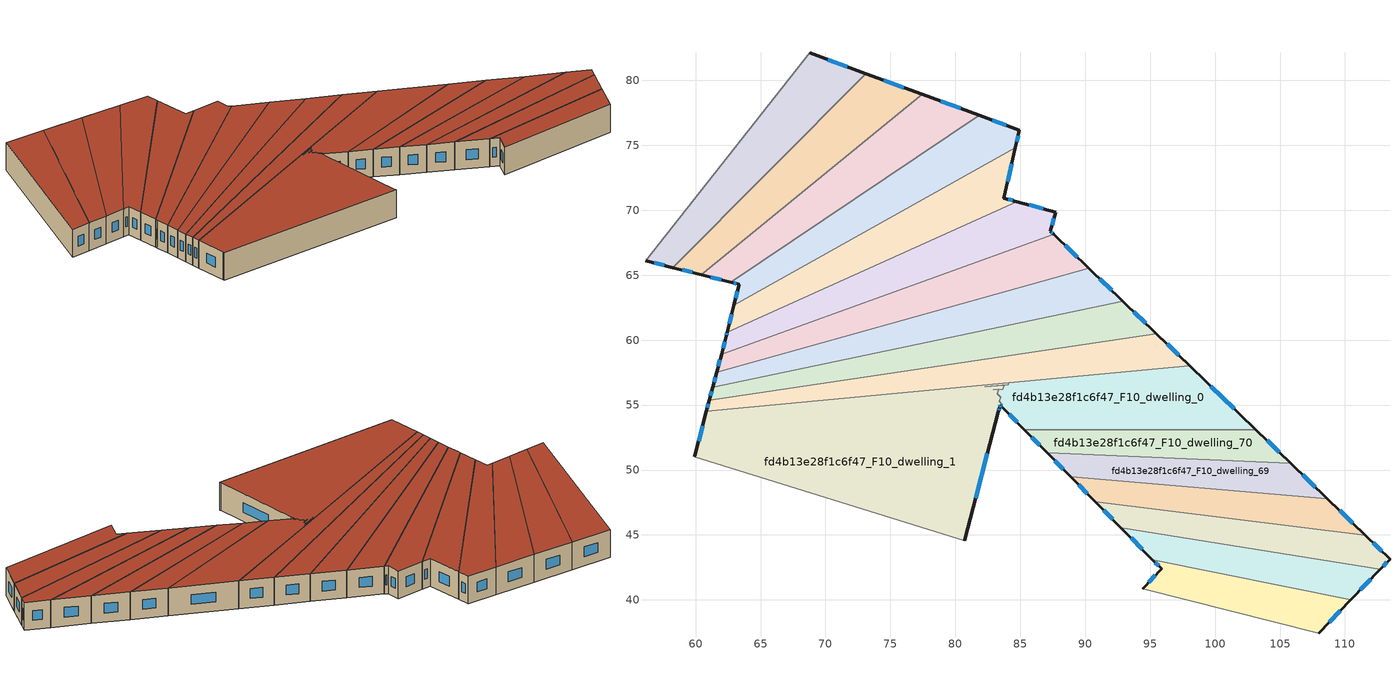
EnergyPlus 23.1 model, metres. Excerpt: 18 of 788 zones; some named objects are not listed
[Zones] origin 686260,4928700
fd4b13e28f1c6f47_F10_dwelling_0
 floor to fd4b13e28f1c6f47_F9_dwelling_0 (EU_floor_Construction): 103.13,53.12 85.31,53.12 83.61,54.84 83.58,54.88 83.63,55.04 83.39,55.28 83.48,55.61 83.24,55.86 83.34,56.21 82.94,56.17 83.67,56.24 83.76,56.54 82.27,56.41 84.08,56.58 84.12,56.73 98.03,58.04 z30
 wall outside (EU_wall_Construction): 83.58,54.88 83.61,54.84 85.31,53.12 / 103.13,53.12 98.03,58.04 z30:33
 wall to fd4b13e28f1c6f47_F10_dwelling_1 (EU_wall_Construction): 83.34,56.21 83.24,55.86 83.48,55.61 83.39,55.28 83.63,55.04 83.58,54.88 / 84.12,56.73 84.08,56.58 / 83.34,56.21 82.94,56.17 / 82.27,56.41 83.76,56.54 83.67,56.24 82.94,56.17 / 82.27,56.41 84.08,56.58 z30:33
 wall to fd4b13e28f1c6f47_F10_dwelling_70 (EU_wall_Construction): 85.31,53.12 103.13,53.12 z30:33
 wall to fd4b13e28f1c6f47_F10_dwelling_2 (EU_wall_Construction): 98.03,58.04 84.12,56.73 z30:33
 window (EU_Window_Construction): 101.48,54.71 99.68,56.45 / 84.16,54.28 84.76,53.68 z30.97:32.03
 roof outside (EU_roof_Construction): 103.13,53.12 98.03,58.04 84.12,56.73 84.08,56.58 82.27,56.41 83.76,56.54 83.67,56.24 82.94,56.17 83.34,56.21 83.24,55.86 83.48,55.61 83.39,55.28 83.63,55.04 83.58,54.88 83.61,54.84 85.31,53.12 z33
fd4b13e28f1c6f47_F10_dwelling_1
 floor to fd4b13e28f1c6f47_F9_dwelling_1 (EU_floor_Construction): 84.12,56.73 84.08,56.58 82.27,56.41 83.76,56.54 83.67,56.24 82.94,56.17 83.34,56.21 83.24,55.86 83.48,55.61 83.39,55.28 83.63,55.04 83.58,54.88 83.46,55 83.41,54.83 83.31,54.49 80.73,44.64 80.7,44.55 59.91,51.01 59.94,51.1 60.84,54.53 z30
 wall outside (EU_wall_Construction): 60.84,54.53 59.94,51.1 59.91,51.01 / 80.7,44.55 80.73,44.64 83.31,54.49 83.41,54.83 83.46,55 83.58,54.88 z30:33
 wall to fd4b13e28f1c6f47_F10_dwelling_63 (EU_wall_Construction): 59.91,51.01 80.7,44.55 z30:33
 wall to fd4b13e28f1c6f47_F10_dwelling_2 (EU_wall_Construction): 84.12,56.73 60.84,54.53 z30:33
 window (EU_Window_Construction): 60.55,53.42 60.23,52.21 / 83.5,54.96 83.54,54.91 / 83.42,54.88 83.44,54.94 / 83.34,54.6 83.37,54.72 / 81.57,47.83 82.47,51.3 z30.97:32.03
 roof outside (EU_roof_Construction): 80.73,44.64 83.31,54.49 83.41,54.83 83.46,55 83.58,54.88 83.63,55.04 83.39,55.28 83.48,55.61 83.24,55.86 83.34,56.21 82.94,56.17 83.67,56.24 83.76,56.54 82.27,56.41 84.08,56.58 84.12,56.73 60.84,54.53 59.94,51.1 59.91,51.01 80.7,44.55 z33
fd4b13e28f1c6f47_F10_dwelling_10
 floor to fd4b13e28f1c6f47_F9_dwelling_10 (EU_floor_Construction): 77.44,78.93 60.44,65.03 58.25,65.59 73.09,80.53 z30
 wall outside (EU_wall_Construction): 58.25,65.59 60.44,65.03 / 77.44,78.93 73.09,80.53 z30:33
 wall to fd4b13e28f1c6f47_F10_dwelling_11 (EU_wall_Construction): 73.09,80.53 58.25,65.59 z30:33
 wall to fd4b13e28f1c6f47_F10_dwelling_9 (EU_wall_Construction): 60.44,65.03 77.44,78.93 z30:33
 window (EU_Window_Construction): 58.96,65.41 59.73,65.21 / 76.03,79.45 74.5,80.01 z30.97:32.03
 roof outside (EU_roof_Construction): 77.44,78.93 73.09,80.53 58.25,65.59 60.44,65.03 z33
fd4b13e28f1c6f47_F10_dwelling_11
 floor to fd4b13e28f1c6f47_F9_dwelling_11 (EU_floor_Construction): 73.09,80.53 58.25,65.59 56.14,66.12 68.78,82.11 z30
 wall outside (EU_wall_Construction): 56.14,66.12 58.25,65.59 / 73.09,80.53 68.78,82.11 z30:33
 wall to fd4b13e28f1c6f47_F10_dwelling_12 (EU_wall_Construction): 68.78,82.11 56.14,66.12 z30:33
 window (EU_Window_Construction): 56.83,65.95 57.57,65.76 / 71.69,81.04 70.18,81.6 z30.97:32.03
 roof outside (EU_roof_Construction): 58.25,65.59 73.09,80.53 68.78,82.11 56.14,66.12 z33
fd4b13e28f1c6f47_F10_dwelling_2
 floor to fd4b13e28f1c6f47_F9_dwelling_2 (EU_floor_Construction): 98.03,58.04 60.84,54.53 61.06,55.38 95.48,60.5 z30
 wall outside (EU_wall_Construction): 61.06,55.38 60.84,54.53 / 98.03,58.04 95.48,60.5 z30:33
 wall to fd4b13e28f1c6f47_F10_dwelling_3 (EU_wall_Construction): 95.48,60.5 61.06,55.38 z30:33
 window (EU_Window_Construction): 60.99,55.11 60.91,54.81 / 97.2,58.84 96.31,59.71 z30.97:32.03
 roof outside (EU_roof_Construction): 98.03,58.04 95.48,60.5 61.06,55.38 60.84,54.53 z33
fd4b13e28f1c6f47_F10_dwelling_3
 floor to fd4b13e28f1c6f47_F9_dwelling_3 (EU_floor_Construction): 95.48,60.5 61.06,55.38 61.32,56.37 92.9,63 z30
 wall outside (EU_wall_Construction): 61.32,56.37 61.06,55.38 / 95.48,60.5 92.9,63 z30:33
 wall to fd4b13e28f1c6f47_F10_dwelling_4 (EU_wall_Construction): 92.9,63 61.32,56.37 z30:33
 window (EU_Window_Construction): 61.24,56.05 61.15,55.7 / 94.64,61.31 93.73,62.19 z30.97:32.03
 roof outside (EU_roof_Construction): 95.48,60.5 92.9,63 61.32,56.37 61.06,55.38 z33
fd4b13e28f1c6f47_F10_dwelling_4
 floor to fd4b13e28f1c6f47_F9_dwelling_4 (EU_floor_Construction): 92.9,63 61.32,56.37 61.63,57.53 90.27,65.54 z30
 wall outside (EU_wall_Construction): 61.63,57.53 61.32,56.37 / 92.9,63 90.27,65.54 z30:33
 wall to fd4b13e28f1c6f47_F10_dwelling_5 (EU_wall_Construction): 90.27,65.54 61.63,57.53 z30:33
 window (EU_Window_Construction): 61.53,57.15 61.42,56.74 / 92.04,63.82 91.12,64.72 z30.97:32.03
 roof outside (EU_roof_Construction): 92.9,63 90.27,65.54 61.63,57.53 61.32,56.37 z33
fd4b13e28f1c6f47_F10_dwelling_5
 floor to fd4b13e28f1c6f47_F9_dwelling_5 (EU_floor_Construction): 90.27,65.54 61.63,57.53 62,58.93 87.57,68.14 z30
 wall outside (EU_wall_Construction): 62,58.93 61.63,57.53 / 90.27,65.54 87.57,68.14 z30:33
 wall to fd4b13e28f1c6f47_F10_dwelling_6 (EU_wall_Construction): 87.57,68.14 62,58.93 z30:33
 window (EU_Window_Construction): 61.88,58.47 61.75,57.98 / 89.39,66.38 88.45,67.3 z30.97:32.03
 roof outside (EU_roof_Construction): 90.27,65.54 87.57,68.14 62,58.93 61.63,57.53 z33
fd4b13e28f1c6f47_F10_dwelling_6
 floor to fd4b13e28f1c6f47_F9_dwelling_6 (EU_floor_Construction): 87.73,69.86 87.32,68.39 87.57,68.14 62,58.93 62.37,60.34 62.43,60.6 84.73,70.67 z30
 wall outside (EU_wall_Construction): 87.57,68.14 87.32,68.39 87.73,69.86 84.73,70.67 / 62.43,60.6 62.37,60.34 62,58.93 z30:33
 wall to fd4b13e28f1c6f47_F10_dwelling_7 (EU_wall_Construction): 84.73,70.67 62.43,60.6 z30:33
 window (EU_Window_Construction): 87.49,68.22 87.4,68.31 / 62.25,59.88 62.12,59.39 / 62.41,60.52 62.39,60.42 / 86.76,70.12 85.7,70.41 / 87.45,68.86 87.59,69.38 z30.97:32.03
 roof outside (EU_roof_Construction): 87.57,68.14 87.32,68.39 87.73,69.86 84.73,70.67 62.43,60.6 62.37,60.34 62,58.93 z33
fd4b13e28f1c6f47_F10_dwelling_65
 floor to fd4b13e28f1c6f47_F9_dwelling_65 (EU_floor_Construction): 110.45,40.01 107.98,37.45 94.41,40.87 95.88,42.39 95.17,43.11 z30
 wall outside (EU_wall_Construction): 95.17,43.11 95.88,42.39 94.41,40.87 / 107.98,37.45 110.45,40.01 z30:33
 wall to fd4b13e28f1c6f47_F10_dwelling_66 (EU_wall_Construction): 110.45,40.01 95.17,43.11 z30:33
 wall to fd4b13e28f1c6f47_F10_dwelling_64 (EU_wall_Construction): 94.41,40.87 107.98,37.45 z30:33
 window (EU_Window_Construction): 95.4,41.9 94.89,41.36 / 95.4,42.88 95.65,42.62 / 108.78,38.28 109.65,39.18 z30.97:32.03
 roof outside (EU_roof_Construction): 107.98,37.45 110.45,40.01 95.17,43.11 95.88,42.39 94.41,40.87 z33
fd4b13e28f1c6f47_F10_dwelling_66
 floor to fd4b13e28f1c6f47_F9_dwelling_66 (EU_floor_Construction): 112.71,42.35 110.45,40.01 95.17,43.11 92.75,45.57 z30
 wall outside (EU_wall_Construction): 92.75,45.57 95.17,43.11 / 110.45,40.01 112.71,42.35 z30:33
 wall to fd4b13e28f1c6f47_F10_dwelling_67 (EU_wall_Construction): 112.71,42.35 92.75,45.57 z30:33
 window (EU_Window_Construction): 93.53,44.77 94.38,43.91 / 111.18,40.77 111.97,41.59 z30.97:32.03
 roof outside (EU_roof_Construction): 110.45,40.01 112.71,42.35 92.75,45.57 95.17,43.11 z33
fd4b13e28f1c6f47_F10_dwelling_67
 floor to fd4b13e28f1c6f47_F9_dwelling_67 (EU_floor_Construction): 111.55,44.99 113.47,43.14 112.71,42.35 92.75,45.57 90.78,47.56 z30
 wall outside (EU_wall_Construction): 90.78,47.56 92.75,45.57 / 112.71,42.35 113.47,43.14 111.55,44.99 z30:33
 wall to fd4b13e28f1c6f47_F10_dwelling_68 (EU_wall_Construction): 111.55,44.99 90.78,47.56 z30:33
 window (EU_Window_Construction): 91.42,46.91 92.11,46.21 / 112.85,43.74 112.17,44.39 / 112.95,42.61 113.22,42.88 z30.97:32.03
 roof outside (EU_roof_Construction): 112.71,42.35 113.47,43.14 111.55,44.99 90.78,47.56 92.75,45.57 z33
fd4b13e28f1c6f47_F10_dwelling_68
 floor to fd4b13e28f1c6f47_F9_dwelling_68 (EU_floor_Construction): 108.64,47.8 111.55,44.99 90.78,47.56 88.9,49.47 z30
 wall outside (EU_wall_Construction): 88.9,49.47 90.78,47.56 / 111.55,44.99 108.64,47.8 z30:33
 wall to fd4b13e28f1c6f47_F10_dwelling_69 (EU_wall_Construction): 108.64,47.8 88.9,49.47 z30:33
 window (EU_Window_Construction): 89.51,48.85 90.17,48.18 / 110.61,45.9 109.58,46.89 z30.97:32.03
 roof outside (EU_roof_Construction): 111.55,44.99 108.64,47.8 88.9,49.47 90.78,47.56 z33
fd4b13e28f1c6f47_F10_dwelling_69
 floor to fd4b13e28f1c6f47_F9_dwelling_69 (EU_floor_Construction): 105.83,50.51 108.64,47.8 88.9,49.47 87.07,51.33 z30
 wall outside (EU_wall_Construction): 87.07,51.33 88.9,49.47 / 108.64,47.8 105.83,50.51 z30:33
 wall to fd4b13e28f1c6f47_F10_dwelling_70 (EU_wall_Construction): 105.83,50.51 87.07,51.33 z30:33
 window (EU_Window_Construction): 87.66,50.73 88.31,50.07 / 107.73,48.68 106.74,49.63 z30.97:32.03
 roof outside (EU_roof_Construction): 108.64,47.8 105.83,50.51 87.07,51.33 88.9,49.47 z33
fd4b13e28f1c6f47_F10_dwelling_7
 floor to fd4b13e28f1c6f47_F9_dwelling_7 (EU_floor_Construction): 84.63,74.83 83.74,70.94 84.73,70.67 62.43,60.6 62.95,62.68 z30
 wall outside (EU_wall_Construction): 62.95,62.68 62.43,60.6 / 84.73,70.67 83.74,70.94 84.63,74.83 z30:33
 wall to fd4b13e28f1c6f47_F10_dwelling_8 (EU_wall_Construction): 84.63,74.83 62.95,62.68 z30:33
 window (EU_Window_Construction): 62.78,62.01 62.6,61.28 / 84.03,72.2 84.34,73.56 / 84.41,70.76 84.06,70.85 z30.97:32.03
 roof outside (EU_roof_Construction): 84.73,70.67 83.74,70.94 84.63,74.83 62.95,62.68 62.43,60.6 z33
fd4b13e28f1c6f47_F10_dwelling_70
 floor to fd4b13e28f1c6f47_F9_dwelling_70 (EU_floor_Construction): 105.83,50.51 87.07,51.33 85.31,53.12 103.13,53.12 z30
 wall outside (EU_wall_Construction): 85.31,53.12 87.07,51.33 / 105.83,50.51 103.13,53.12 z30:33
 window (EU_Window_Construction): 85.88,52.54 86.5,51.91 / 104.95,51.36 104,52.27 z30.97:32.03
 roof outside (EU_roof_Construction): 105.83,50.51 103.13,53.12 85.31,53.12 87.07,51.33 z33
fd4b13e28f1c6f47_F10_dwelling_8
 floor to fd4b13e28f1c6f47_F9_dwelling_8 (EU_floor_Construction): 84.94,76.18 84.63,74.83 62.95,62.68 63.35,64.3 62.71,64.46 81.82,77.32 z30
 wall outside (EU_wall_Construction): 62.71,64.46 63.35,64.3 62.95,62.68 / 84.63,74.83 84.94,76.18 81.82,77.32 z30:33
 wall to fd4b13e28f1c6f47_F10_dwelling_9 (EU_wall_Construction): 81.82,77.32 62.71,64.46 z30:33
 window (EU_Window_Construction): 63.22,63.78 63.08,63.21 / 62.92,64.41 63.14,64.35 / 83.93,76.55 82.83,76.95 / 84.73,75.26 84.84,75.74 z30.97:32.03
 roof outside (EU_roof_Construction): 84.63,74.83 84.94,76.18 81.82,77.32 62.71,64.46 63.35,64.3 62.95,62.68 z33
fd4b13e28f1c6f47_F10_dwelling_9
 floor to fd4b13e28f1c6f47_F9_dwelling_9 (EU_floor_Construction): 81.82,77.32 62.71,64.46 60.44,65.03 77.44,78.93 z30
 wall outside (EU_wall_Construction): 60.44,65.03 62.71,64.46 / 81.82,77.32 77.44,78.93 z30:33
 window (EU_Window_Construction): 61.18,64.85 61.98,64.64 / 80.4,77.84 78.86,78.41 z30.97:32.03
 roof outside (EU_roof_Construction): 81.82,77.32 77.44,78.93 60.44,65.03 62.71,64.46 z33
[Building]
EU S2 Campaign: North Axis=0; Terrain=City; Solar Distribution=FullExterior
[Site:Location]
Bologna: Latitude=44.5; Longitude=11.25; Time Zone=1; Elevation=37
[SizingPeriod:WeatherFileDays]
AnnualSizingPeriod: Begin Month=1; Begin Day of Month=1; End Month=12; End Day of Month=31; Day of Week for Start Day=Monday; Use Weather File Daylight Saving Period=No; Use Weather File Rain and Snow Indicators=No
[MATERIAL]
EU_InternalMass_Material: Roughness=MediumRough; Thickness=0.1; Conductivity=1; Density=1800; Specific Heat=900; Thermal Absorptance=0.9; Solar Absorptance=0.7; Visible Absorptance=0.7
[MATERIAL:NOMASS] Roughness=MediumRough; Thermal Absorptance=0.9; Solar Absorptance=0.7; Visible Absorptance=0.7
Name | Thermal Resistance
EU_wall_NoMass | 0.779417
EU_roof_NoMass | 0.435466
EU_floor_NoMass | 0.588222
[WINDOWMATERIAL:SIMPLEGLAZINGSYSTEM]
EU_Window_SimpleGlazing: UFactor=5.16242; Solar Heat Gain Coefficient=0.85; Visible Transmittance=0.85
[CONSTRUCTION]
EU_wall_Construction: EU_wall_NoMass
EU_roof_Construction: EU_roof_NoMass
EU_floor_Construction: EU_floor_NoMass
EU_Window_Construction: EU_Window_SimpleGlazing
EU_InternalMass_Construction: EU_InternalMass_Material
[ZONE] Type=1; Multiplier=1; Ceiling Height=autocalculate; Floor Area=autocalculate; Part of Total Floor Area=Yes
Name | Volume
fd4b13e28f1c6f47_F10_dwelling_0 | 217.403
fd4b13e28f1c6f47_F10_dwelling_1 | 528.435
fd4b13e28f1c6f47_F10_dwelling_10 | 192.775
fd4b13e28f1c6f47_F10_dwelling_11; fd4b13e28f1c6f47_F10_dwelling_3 | 192.743
fd4b13e28f1c6f47_F10_dwelling_2 | 192.833
fd4b13e28f1c6f47_F10_dwelling_4 | 192.727
fd4b13e28f1c6f47_F10_dwelling_5; fd4b13e28f1c6f47_F10_dwelling_6 | 192.76
fd4b13e28f1c6f47_F10_dwelling_65 | 116.306
fd4b13e28f1c6f47_F10_dwelling_66 | 126.159
fd4b13e28f1c6f47_F10_dwelling_67 | 132.256
fd4b13e28f1c6f47_F10_dwelling_68 | 128.302
fd4b13e28f1c6f47_F10_dwelling_69 | 123.209
fd4b13e28f1c6f47_F10_dwelling_7 | 192.802
fd4b13e28f1c6f47_F10_dwelling_70 | 117.846
fd4b13e28f1c6f47_F10_dwelling_8 | 192.721
fd4b13e28f1c6f47_F10_dwelling_9 | 192.777
[INTERNALMASS] Construction=EU_InternalMass_Construction
Name | Zone or ZoneList | Surface Area
fd4b13e28f1c6f47_F10_dwelling_0_EU_InternalMass | fd4b13e28f1c6f47_F10_dwelling_0 | 72.4699
fd4b13e28f1c6f47_F10_dwelling_1_EU_InternalMass | fd4b13e28f1c6f47_F10_dwelling_1 | 176.141
fd4b13e28f1c6f47_F10_dwelling_2_EU_InternalMass | fd4b13e28f1c6f47_F10_dwelling_2 | 64.2778
fd4b13e28f1c6f47_F10_dwelling_3_EU_InternalMass | fd4b13e28f1c6f47_F10_dwelling_3 | 64.2479
fd4b13e28f1c6f47_F10_dwelling_4_EU_InternalMass | fd4b13e28f1c6f47_F10_dwelling_4 | 64.242
fd4b13e28f1c6f47_F10_dwelling_5_EU_InternalMass | fd4b13e28f1c6f47_F10_dwelling_5 | 64.2536
fd4b13e28f1c6f47_F10_dwelling_6_EU_InternalMass | fd4b13e28f1c6f47_F10_dwelling_6 | 64.2528
fd4b13e28f1c6f47_F10_dwelling_7_EU_InternalMass | fd4b13e28f1c6f47_F10_dwelling_7 | 64.2673
fd4b13e28f1c6f47_F10_dwelling_8_EU_InternalMass | fd4b13e28f1c6f47_F10_dwelling_8 | 64.2393
fd4b13e28f1c6f47_F10_dwelling_9_EU_InternalMass | fd4b13e28f1c6f47_F10_dwelling_9 | 64.2594
fd4b13e28f1c6f47_F10_dwelling_10_EU_InternalMass | fd4b13e28f1c6f47_F10_dwelling_10 | 64.258
fd4b13e28f1c6f47_F10_dwelling_11_EU_InternalMass | fd4b13e28f1c6f47_F10_dwelling_11 | 64.2478
fd4b13e28f1c6f47_F10_dwelling_65_EU_InternalMass | fd4b13e28f1c6f47_F10_dwelling_65 | 38.7683
fd4b13e28f1c6f47_F10_dwelling_66_EU_InternalMass | fd4b13e28f1c6f47_F10_dwelling_66 | 42.0529
fd4b13e28f1c6f47_F10_dwelling_67_EU_InternalMass | fd4b13e28f1c6f47_F10_dwelling_67 | 44.0841
fd4b13e28f1c6f47_F10_dwelling_68_EU_InternalMass | fd4b13e28f1c6f47_F10_dwelling_68 | 42.7671
fd4b13e28f1c6f47_F10_dwelling_69_EU_InternalMass | fd4b13e28f1c6f47_F10_dwelling_69 | 41.0699
fd4b13e28f1c6f47_F10_dwelling_70_EU_InternalMass | fd4b13e28f1c6f47_F10_dwelling_70 | 39.2818
[OTHEREQUIPMENT] Fuel Type=Electricity; Design Level Calculation Method=Watts/Area; Power per Zone Floor Area=1; Fraction Latent=0; Fraction Radiant=0; Fraction Lost=0; Carbon Dioxide Generation Rate=0; EndUse Subcategory=EU_Step8_InternalGains
Name | Zone or ZoneList or Space or SpaceList | Schedule
EU_Step8_InternalGain_fd4b13e28f1c6f47_F10_dwelling_0_f000 | fd4b13e28f1c6f47_F10_dwelling_0 | EU_Step8_GainSchedule_fd4b13e28f1c6f47_F10_dwelling_0_f000
EU_Step8_InternalGain_fd4b13e28f1c6f47_F10_dwelling_1_f000 | fd4b13e28f1c6f47_F10_dwelling_1 | EU_Step8_GainSchedule_fd4b13e28f1c6f47_F10_dwelling_1_f000
EU_Step8_InternalGain_fd4b13e28f1c6f47_F10_dwelling_2_f000 | fd4b13e28f1c6f47_F10_dwelling_2 | EU_Step8_GainSchedule_fd4b13e28f1c6f47_F10_dwelling_2_f000
EU_Step8_InternalGain_fd4b13e28f1c6f47_F10_dwelling_3_f000 | fd4b13e28f1c6f47_F10_dwelling_3 | EU_Step8_GainSchedule_fd4b13e28f1c6f47_F10_dwelling_3_f000
EU_Step8_InternalGain_fd4b13e28f1c6f47_F10_dwelling_4_f000 | fd4b13e28f1c6f47_F10_dwelling_4 | EU_Step8_GainSchedule_fd4b13e28f1c6f47_F10_dwelling_4_f000
EU_Step8_InternalGain_fd4b13e28f1c6f47_F10_dwelling_5_f000 | fd4b13e28f1c6f47_F10_dwelling_5 | EU_Step8_GainSchedule_fd4b13e28f1c6f47_F10_dwelling_5_f000
EU_Step8_InternalGain_fd4b13e28f1c6f47_F10_dwelling_6_f000 | fd4b13e28f1c6f47_F10_dwelling_6 | EU_Step8_GainSchedule_fd4b13e28f1c6f47_F10_dwelling_6_f000
EU_Step8_InternalGain_fd4b13e28f1c6f47_F10_dwelling_7_f000 | fd4b13e28f1c6f47_F10_dwelling_7 | EU_Step8_GainSchedule_fd4b13e28f1c6f47_F10_dwelling_7_f000
EU_Step8_InternalGain_fd4b13e28f1c6f47_F10_dwelling_8_f000 | fd4b13e28f1c6f47_F10_dwelling_8 | EU_Step8_GainSchedule_fd4b13e28f1c6f47_F10_dwelling_8_f000
EU_Step8_InternalGain_fd4b13e28f1c6f47_F10_dwelling_9_f000 | fd4b13e28f1c6f47_F10_dwelling_9 | EU_Step8_GainSchedule_fd4b13e28f1c6f47_F10_dwelling_9_f000
EU_Step8_InternalGain_fd4b13e28f1c6f47_F10_dwelling_10_f000 | fd4b13e28f1c6f47_F10_dwelling_10 | EU_Step8_GainSchedule_fd4b13e28f1c6f47_F10_dwelling_10_f000
EU_Step8_InternalGain_fd4b13e28f1c6f47_F10_dwelling_11_f000 | fd4b13e28f1c6f47_F10_dwelling_11 | EU_Step8_GainSchedule_fd4b13e28f1c6f47_F10_dwelling_11_f000
EU_Step8_InternalGain_fd4b13e28f1c6f47_F10_dwelling_65_f000 | fd4b13e28f1c6f47_F10_dwelling_65 | EU_Step8_GainSchedule_fd4b13e28f1c6f47_F10_dwelling_65_f000
EU_Step8_InternalGain_fd4b13e28f1c6f47_F10_dwelling_66_f000 | fd4b13e28f1c6f47_F10_dwelling_66 | EU_Step8_GainSchedule_fd4b13e28f1c6f47_F10_dwelling_66_f000
EU_Step8_InternalGain_fd4b13e28f1c6f47_F10_dwelling_67_f000 | fd4b13e28f1c6f47_F10_dwelling_67 | EU_Step8_GainSchedule_fd4b13e28f1c6f47_F10_dwelling_67_f000
EU_Step8_InternalGain_fd4b13e28f1c6f47_F10_dwelling_68_f000 | fd4b13e28f1c6f47_F10_dwelling_68 | EU_Step8_GainSchedule_fd4b13e28f1c6f47_F10_dwelling_68_f000
EU_Step8_InternalGain_fd4b13e28f1c6f47_F10_dwelling_69_f000 | fd4b13e28f1c6f47_F10_dwelling_69 | EU_Step8_GainSchedule_fd4b13e28f1c6f47_F10_dwelling_69_f000
EU_Step8_InternalGain_fd4b13e28f1c6f47_F10_dwelling_70_f000 | fd4b13e28f1c6f47_F10_dwelling_70 | EU_Step8_GainSchedule_fd4b13e28f1c6f47_F10_dwelling_70_f000
[ZONEVENTILATION:DESIGNFLOWRATE] Schedule=EU_AlwaysOn; Design Flow Rate Calculation Method=AirChanges/Hour; Air Changes per Hour=0.712058; Ventilation Type=Natural; Fan Pressure Rise=0; Fan Total Efficiency=1; Constant Term Coefficient=1; Temperature Term Coefficient=0; Velocity Term Coefficient=0; Velocity Squared Term Coefficient=0; Minimum Indoor Temperature=-100; Maximum Indoor Temperature=100; Delta Temperature=-100; Minimum Outdoor Temperature=-100; Maximum Outdoor Temperature=100; Maximum Wind Speed=40
Name | Zone or ZoneList or Space or SpaceList
EU_ConstantAir_fd4b13e28f1c6f47_F10_dwelling_0 | fd4b13e28f1c6f47_F10_dwelling_0
EU_ConstantAir_fd4b13e28f1c6f47_F10_dwelling_1 | fd4b13e28f1c6f47_F10_dwelling_1
EU_ConstantAir_fd4b13e28f1c6f47_F10_dwelling_2 | fd4b13e28f1c6f47_F10_dwelling_2
EU_ConstantAir_fd4b13e28f1c6f47_F10_dwelling_3 | fd4b13e28f1c6f47_F10_dwelling_3
EU_ConstantAir_fd4b13e28f1c6f47_F10_dwelling_4 | fd4b13e28f1c6f47_F10_dwelling_4
EU_ConstantAir_fd4b13e28f1c6f47_F10_dwelling_5 | fd4b13e28f1c6f47_F10_dwelling_5
EU_ConstantAir_fd4b13e28f1c6f47_F10_dwelling_6 | fd4b13e28f1c6f47_F10_dwelling_6
EU_ConstantAir_fd4b13e28f1c6f47_F10_dwelling_7 | fd4b13e28f1c6f47_F10_dwelling_7
EU_ConstantAir_fd4b13e28f1c6f47_F10_dwelling_8 | fd4b13e28f1c6f47_F10_dwelling_8
EU_ConstantAir_fd4b13e28f1c6f47_F10_dwelling_9 | fd4b13e28f1c6f47_F10_dwelling_9
EU_ConstantAir_fd4b13e28f1c6f47_F10_dwelling_10 | fd4b13e28f1c6f47_F10_dwelling_10
EU_ConstantAir_fd4b13e28f1c6f47_F10_dwelling_11 | fd4b13e28f1c6f47_F10_dwelling_11
EU_ConstantAir_fd4b13e28f1c6f47_F10_dwelling_65 | fd4b13e28f1c6f47_F10_dwelling_65
EU_ConstantAir_fd4b13e28f1c6f47_F10_dwelling_66 | fd4b13e28f1c6f47_F10_dwelling_66
EU_ConstantAir_fd4b13e28f1c6f47_F10_dwelling_67 | fd4b13e28f1c6f47_F10_dwelling_67
EU_ConstantAir_fd4b13e28f1c6f47_F10_dwelling_68 | fd4b13e28f1c6f47_F10_dwelling_68
EU_ConstantAir_fd4b13e28f1c6f47_F10_dwelling_69 | fd4b13e28f1c6f47_F10_dwelling_69
EU_ConstantAir_fd4b13e28f1c6f47_F10_dwelling_70 | fd4b13e28f1c6f47_F10_dwelling_70
[HVACTEMPLATE:ZONE:IDEALLOADSAIRSYSTEM] System Availability Schedule=EU_AlwaysOn; Maximum Heating Supply Air Temperature=50; Minimum Cooling Supply Air Temperature=13; Maximum Heating Supply Air Humidity Ratio=0.0156; Minimum Cooling Supply Air Humidity Ratio=0.0077; Heating Limit=NoLimit; Cooling Limit=NoLimit; Heating Availability Schedule=EU_AlwaysOn; Cooling Availability Schedule=EU_CoolingOff; Dehumidification Control Type=ConstantSensibleHeatRatio; Cooling Sensible Heat Ratio=0.7; Dehumidification Setpoint=60; Humidification Control Type=None; Humidification Setpoint=30; Outdoor Air Method=None; Outdoor Air Flow Rate per Person=0.00944; Outdoor Air Flow Rate per Zone Floor Area=0; Outdoor Air Flow Rate per Zone=0; Demand Controlled Ventilation Type=None; Outdoor Air Economizer Type=NoEconomizer; Heat Recovery Type=None; Sensible Heat Recovery Effectiveness=0.7; Latent Heat Recovery Effectiveness=0.65
Name | Template Thermostat
fd4b13e28f1c6f47_F10_dwelling_0 | EU_HeatOnly_fd4b13e28f1c6f47_F10_dwelling_0
fd4b13e28f1c6f47_F10_dwelling_1 | EU_HeatOnly_fd4b13e28f1c6f47_F10_dwelling_1
fd4b13e28f1c6f47_F10_dwelling_2 | EU_HeatOnly_fd4b13e28f1c6f47_F10_dwelling_2
fd4b13e28f1c6f47_F10_dwelling_3 | EU_HeatOnly_fd4b13e28f1c6f47_F10_dwelling_3
fd4b13e28f1c6f47_F10_dwelling_4 | EU_HeatOnly_fd4b13e28f1c6f47_F10_dwelling_4
fd4b13e28f1c6f47_F10_dwelling_5 | EU_HeatOnly_fd4b13e28f1c6f47_F10_dwelling_5
fd4b13e28f1c6f47_F10_dwelling_6 | EU_HeatOnly_fd4b13e28f1c6f47_F10_dwelling_6
fd4b13e28f1c6f47_F10_dwelling_7 | EU_HeatOnly_fd4b13e28f1c6f47_F10_dwelling_7
fd4b13e28f1c6f47_F10_dwelling_8 | EU_HeatOnly_fd4b13e28f1c6f47_F10_dwelling_8
fd4b13e28f1c6f47_F10_dwelling_9 | EU_HeatOnly_fd4b13e28f1c6f47_F10_dwelling_9
fd4b13e28f1c6f47_F10_dwelling_10 | EU_HeatOnly_fd4b13e28f1c6f47_F10_dwelling_10
fd4b13e28f1c6f47_F10_dwelling_11 | EU_HeatOnly_fd4b13e28f1c6f47_F10_dwelling_11
fd4b13e28f1c6f47_F10_dwelling_65 | EU_HeatOnly_fd4b13e28f1c6f47_F10_dwelling_65
fd4b13e28f1c6f47_F10_dwelling_66 | EU_HeatOnly_fd4b13e28f1c6f47_F10_dwelling_66
fd4b13e28f1c6f47_F10_dwelling_67 | EU_HeatOnly_fd4b13e28f1c6f47_F10_dwelling_67
fd4b13e28f1c6f47_F10_dwelling_68 | EU_HeatOnly_fd4b13e28f1c6f47_F10_dwelling_68
fd4b13e28f1c6f47_F10_dwelling_69 | EU_HeatOnly_fd4b13e28f1c6f47_F10_dwelling_69
fd4b13e28f1c6f47_F10_dwelling_70 | EU_HeatOnly_fd4b13e28f1c6f47_F10_dwelling_70
[SIZING:ZONE] Zone Cooling Design Supply Air Temperature Input Method=SupplyAirTemperature; Zone Cooling Design Supply Air Temperature=13; Zone Heating Design Supply Air Temperature Input Method=SupplyAirTemperature; Zone Heating Design Supply Air Temperature=50; Zone Cooling Design Supply Air Humidity Ratio=0.008; Zone Heating Design Supply Air Humidity Ratio=0.008; Cooling Design Air Flow Method=DesignDay; Cooling Design Air Flow Rate=0; Cooling Minimum Air Flow per Zone Floor Area=0.000762; Cooling Minimum Air Flow=0; Cooling Minimum Air Flow Fraction=0.2; Heating Design Air Flow Method=DesignDay; Heating Design Air Flow Rate=0; Heating Maximum Air Flow per Zone Floor Area=0.002032; Heating Maximum Air Flow=0.141576; Heating Maximum Air Flow Fraction=0.3; Account for Dedicated Outdoor Air System=No; Dedicated Outdoor Air System Control Strategy=NeutralSupplyAir; Dedicated Outdoor Air Low Setpoint Temperature for Design=autosize; Dedicated Outdoor Air High Setpoint Temperature for Design=autosize; Zone Load Sizing Method=Sensible Load Only No Latent Load; Zone Latent Cooling Design Supply Air Humidity Ratio Input Method=HumidityRatioDifference; Zone Cooling Design Supply Air Humidity Ratio Difference=0.005; Zone Latent Heating Design Supply Air Humidity Ratio Input Method=HumidityRatioDifference; Zone Humidification Design Supply Air Humidity Ratio Difference=0.005
fd4b13e28f1c6f47_F10_dwelling_0; fd4b13e28f1c6f47_F10_dwelling_1; fd4b13e28f1c6f47_F10_dwelling_2; fd4b13e28f1c6f47_F10_dwelling_3; fd4b13e28f1c6f47_F10_dwelling_4; fd4b13e28f1c6f47_F10_dwelling_5; fd4b13e28f1c6f47_F10_dwelling_6; fd4b13e28f1c6f47_F10_dwelling_7; fd4b13e28f1c6f47_F10_dwelling_8; fd4b13e28f1c6f47_F10_dwelling_9; fd4b13e28f1c6f47_F10_dwelling_10; fd4b13e28f1c6f47_F10_dwelling_11; fd4b13e28f1c6f47_F10_dwelling_65; fd4b13e28f1c6f47_F10_dwelling_66; fd4b13e28f1c6f47_F10_dwelling_67; fd4b13e28f1c6f47_F10_dwelling_68; fd4b13e28f1c6f47_F10_dwelling_69; fd4b13e28f1c6f47_F10_dwelling_70
[SCHEDULE:CONSTANT]
Name | Hourly Value
EU_AlwaysOn | 1
EU_CoolingOff | 0
[SCHEDULE:FILE] Column Number=1; Rows to Skip at Top=0; Number of Hours of Data=8760; Column Separator=Comma; Interpolate to Timestep=No; Minutes per Item=60; Adjust Schedule for Daylight Savings=Yes
Name | File
EU_Step8_GainSchedule_fd4b13e28f1c6f47_F10_dwelling_0_f000 | ../../schedules/fd4b13e28f1c6f47/fd4b13e28f1c6f47_F10_dwelling_0_f000_gain.csv
EU_Step8_GainSchedule_fd4b13e28f1c6f47_F10_dwelling_1_f000 | ../../schedules/fd4b13e28f1c6f47/fd4b13e28f1c6f47_F10_dwelling_1_f000_gain.csv
EU_Step8_GainSchedule_fd4b13e28f1c6f47_F10_dwelling_2_f000 | ../../schedules/fd4b13e28f1c6f47/fd4b13e28f1c6f47_F10_dwelling_2_f000_gain.csv
EU_Step8_GainSchedule_fd4b13e28f1c6f47_F10_dwelling_3_f000 | ../../schedules/fd4b13e28f1c6f47/fd4b13e28f1c6f47_F10_dwelling_3_f000_gain.csv
EU_Step8_GainSchedule_fd4b13e28f1c6f47_F10_dwelling_4_f000 | ../../schedules/fd4b13e28f1c6f47/fd4b13e28f1c6f47_F10_dwelling_4_f000_gain.csv
EU_Step8_GainSchedule_fd4b13e28f1c6f47_F10_dwelling_5_f000 | ../../schedules/fd4b13e28f1c6f47/fd4b13e28f1c6f47_F10_dwelling_5_f000_gain.csv
EU_Step8_GainSchedule_fd4b13e28f1c6f47_F10_dwelling_6_f000 | ../../schedules/fd4b13e28f1c6f47/fd4b13e28f1c6f47_F10_dwelling_6_f000_gain.csv
EU_Step8_GainSchedule_fd4b13e28f1c6f47_F10_dwelling_7_f000 | ../../schedules/fd4b13e28f1c6f47/fd4b13e28f1c6f47_F10_dwelling_7_f000_gain.csv
EU_Step8_GainSchedule_fd4b13e28f1c6f47_F10_dwelling_8_f000 | ../../schedules/fd4b13e28f1c6f47/fd4b13e28f1c6f47_F10_dwelling_8_f000_gain.csv
EU_Step8_GainSchedule_fd4b13e28f1c6f47_F10_dwelling_9_f000 | ../../schedules/fd4b13e28f1c6f47/fd4b13e28f1c6f47_F10_dwelling_9_f000_gain.csv
EU_Step8_GainSchedule_fd4b13e28f1c6f47_F10_dwelling_10_f000 | ../../schedules/fd4b13e28f1c6f47/fd4b13e28f1c6f47_F10_dwelling_10_f000_gain.csv
EU_Step8_GainSchedule_fd4b13e28f1c6f47_F10_dwelling_11_f000 | ../../schedules/fd4b13e28f1c6f47/fd4b13e28f1c6f47_F10_dwelling_11_f000_gain.csv
EU_Step8_GainSchedule_fd4b13e28f1c6f47_F10_dwelling_65_f000 | ../../schedules/fd4b13e28f1c6f47/fd4b13e28f1c6f47_F10_dwelling_65_f000_gain.csv
EU_Step8_GainSchedule_fd4b13e28f1c6f47_F10_dwelling_66_f000 | ../../schedules/fd4b13e28f1c6f47/fd4b13e28f1c6f47_F10_dwelling_66_f000_gain.csv
EU_Step8_GainSchedule_fd4b13e28f1c6f47_F10_dwelling_67_f000 | ../../schedules/fd4b13e28f1c6f47/fd4b13e28f1c6f47_F10_dwelling_67_f000_gain.csv
EU_Step8_GainSchedule_fd4b13e28f1c6f47_F10_dwelling_68_f000 | ../../schedules/fd4b13e28f1c6f47/fd4b13e28f1c6f47_F10_dwelling_68_f000_gain.csv
EU_Step8_GainSchedule_fd4b13e28f1c6f47_F10_dwelling_69_f000 | ../../schedules/fd4b13e28f1c6f47/fd4b13e28f1c6f47_F10_dwelling_69_f000_gain.csv
EU_Step8_GainSchedule_fd4b13e28f1c6f47_F10_dwelling_70_f000 | ../../schedules/fd4b13e28f1c6f47/fd4b13e28f1c6f47_F10_dwelling_70_f000_gain.csv
